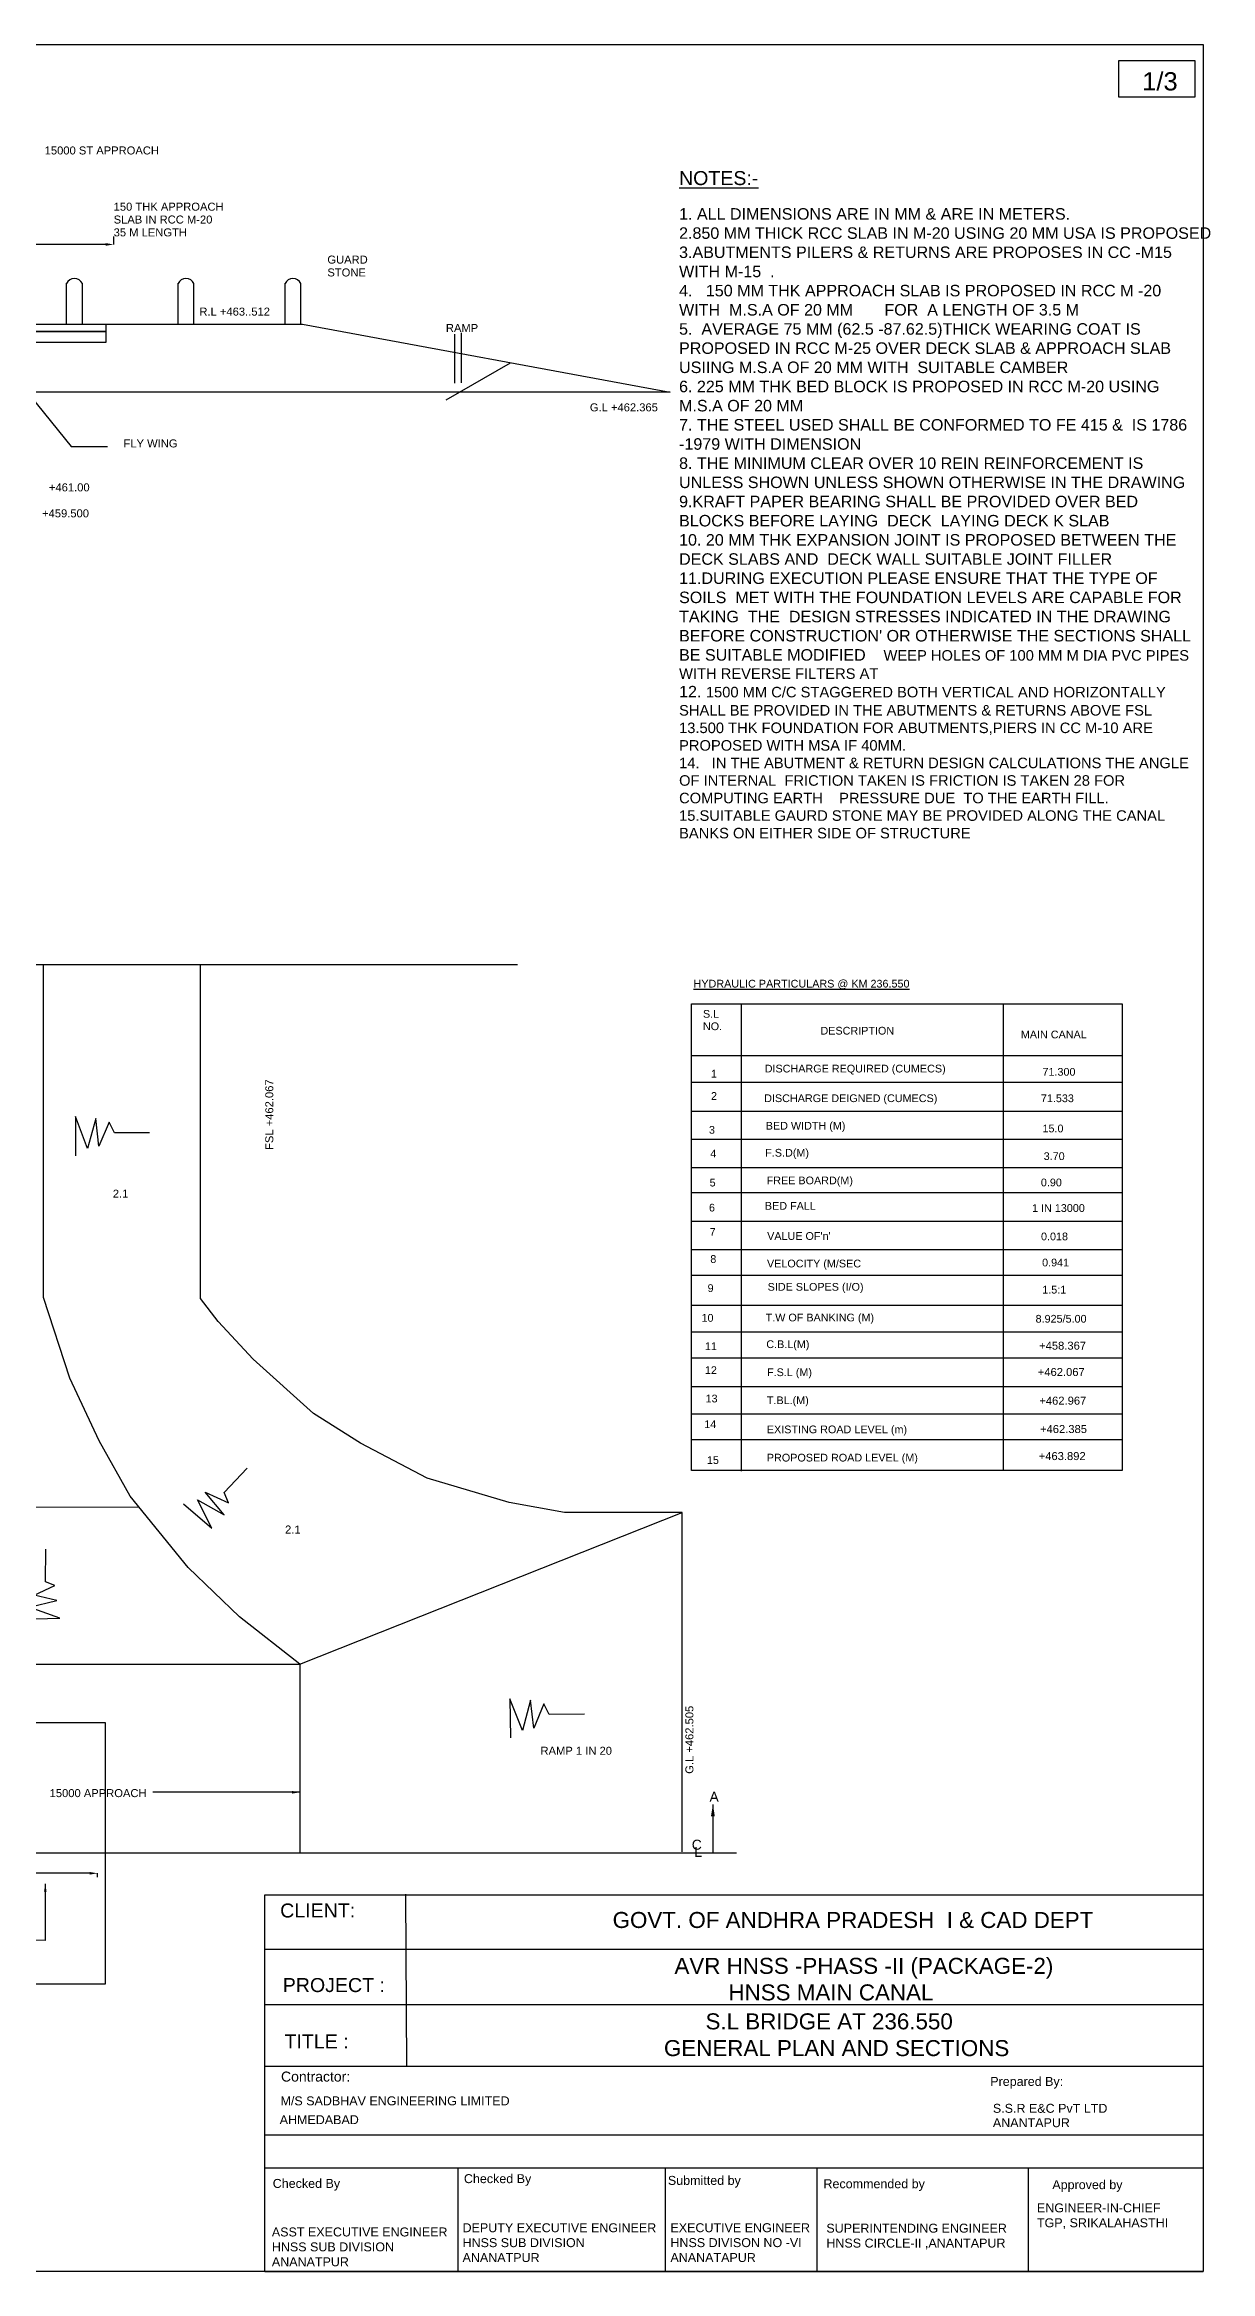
# Model space of a CAD drawing. Header units: inches. Extents: x -78138 to 96486, y -59190 to 52136.
# Drawn here: x 38207 to 96486, y -59190 to 52136 of the extents above; entities that cross this region are included whole.
import ezdxf

# ---------------------------------------------------------------- set-up
doc = ezdxf.new("R2010")
doc.units = ezdxf.units.IN
doc.header["$MEASUREMENT"] = 0
for name, color, linetype in [('DIM', 7, 'Continuous'), ('DRAWING', 7, 'Continuous'), ('TEXT', 7, 'Continuous')]:
    doc.layers.add(name, color=color, linetype=linetype)
doc.styles.get("Standard").update_dxf_attribs({"font": 'arial.ttf'})
doc.dimstyles.get("Standard").update_dxf_attribs({"dimtxt": 400, "dimasz": 400, "dimexe": 0.18, "dimexo": 0.0625, "dimgap": 0.09, "dimtad": 0, "dimtih": 1, "dimtoh": 1, "dimdec": 4, "dimzin": 0, "dimdsep": 46, "dimtxsty": 'Standard', "dimcen": 0.09, "dimadec": 0, "dimazin": 0, "dimtfac": 1, "dimtdec": 4, "dimtofl": 0, "dimtmove": 0, "dimatfit": 3, "dimfxl": 0, "dimtolj": 1, "dimtzin": 0, "dimarcsym": 0})

# ---------------------------------------------------------------- blocks, each defined once
blk = doc.blocks.new('*D18')
at = {"layer": 'Defpoints', "color": 0, "transparency": 16777216}
for p in [(32666, 42385), (41661, 42546), (41661, 42144)]:
    blk.add_point(p, dxfattribs=at)
at = {"layer": 'DIM', "color": 0, "lineweight": -2, "transparency": 16777216}
for p, q in [((32666, 42384), (32666, 42144)), ((41661, 42546), (41661, 42144)), ((33066, 42144), (36567, 42144)), ((41261, 42144), (37760, 42144))]:
    blk.add_line(p, q, dxfattribs=at)
at = {"layer": 'DIM', "color": 0, "transparency": 16777216}
for points in [[(33066, 42210), (33066, 42077), (32666, 42144)], [(41261, 42210), (41261, 42077), (41661, 42144)]]:
    blk.add_solid(points, dxfattribs=at)
at = {"layer": 'DIM', "color": 0, "transparency": 16777216, "insert": (37163, 42144), "char_height": 400, "attachment_point": 5}
blk.add_mtext('\\A1;3500', dxfattribs=at)
blk = doc.blocks.new('*D31')
at = {"layer": 'Defpoints', "color": 0, "transparency": 16777216}
for p in [(32803, -39480), (40856, -39285), (40856, -39480)]:
    blk.add_point(p, dxfattribs=at)
at = {"layer": 'DIM', "color": 0, "lineweight": -2, "transparency": 16777216}
for p, q in [((32803, -39480), (32803, -39285)), ((33203, -39285), (36233, -39285)), ((40456, -39285), (37426, -39285)), ((40856, -39480), (40856, -39285))]:
    blk.add_line(p, q, dxfattribs=at)
at = {"layer": 'DIM', "color": 0, "transparency": 16777216}
for points in [[(33203, -39219), (33203, -39352), (32803, -39285)], [(40456, -39219), (40456, -39352), (40856, -39285)]]:
    blk.add_solid(points, dxfattribs=at)
at = {"layer": 'DIM', "color": 0, "transparency": 16777216, "insert": (36830, -39285), "char_height": 400, "attachment_point": 5}
blk.add_mtext('\\A1;3500', dxfattribs=at)

msp = doc.modelspace()

# ---------------------------------------------------------------- linework, layer by layer
at = {"layer": 'DIM'}
for points in [[(96116.94438, -59189.93795), (-78138.09425, -59189.93795), (-78138.09425, 52136.46224), (96116.94438, 52136.46224)], [(95723.2941, 51326.0608), (91892.05715, 51326.0608), (91892.05715, 49521.32672), (95723.2941, 49521.32672)]]:
    msp.add_lwpolyline(points, close=True, dxfattribs=at)
at = {"layer": 'DRAWING'}
for points in [[(-76961.23408, 35224.54273), (-64619.43172, 38153.31391), (51098.6067, 38153.31391), (69481.23357, 34752.74672), (34580.53764, 34752.74672), (34086.23642, 35937.85137), (34086.23642, 37785.47239), (32850.07339, 37785.47239), (32850.07339, 40815.88819), (33295.81442, 41218.10866), (33922.92445, 41218.10866), (34319.15721, 40809.85748), (34319.15721, 38153.31391)], [(39305.9977, 38153.31391), (39305.9977, 40203.28873)], [(40096.01612, 38153.31391), (40096.01612, 40188.94125)], [(44880.87885, 38153.31391), (44880.87885, 40203.28873)], [(45670.89728, 38153.31391), (45670.89728, 40188.94125)], [(50227.54833, 38153.31391), (50227.54833, 40203.28873)], [(51017.56675, 38153.31391), (51017.56675, 40188.94125)], [(34086.23642, 37785.47239), (41293.45855, 37785.47239), (41293.45855, 38153.31391)], [(58697.59448, 37659.20878), (58697.59448, 35205.01147)], [(59035.80185, 37728.76111), (59035.80185, 35224.88365)], [(35812.10391, 36645.50156), (39533.57376, 32049.5443), (41346.64101, 32049.5443)], [(58289.75693, 34380.32174), (61496.39246, 36229.84729)], [(-77302.2615, 6187.55832), (-49234.89189, 6187.55832), (-49234.89189, 7318.73333), (-46568.96425, 5206.38675), (-46568.96425, 6126.25227), (-9612.55955, 6126.25227), (-9612.55955, 7693.95474), (-5045.37849, 4800.13729), (-5045.37849, 6178.95604), (26463.8846, 6178.95604), (26463.8846, 7640.8291), (31117.38626, 4813.32709), (31117.38626, 6141.39621), (61852.09355, 6141.39621)], [(11209.06804, 6192.41132), (11209.06804, -10610.54983), (12104.48551, -14328.30931), (13579.79879, -22073.01916), (15008.23167, -28829.48829), (50974.55699, -28829.48829), (47947.83306, -26467.4182), (45385.06522, -23997.34404), (42494.68051, -20429.3025), (40939.50314, -17665.92328), (39467.04266, -14533.6731), (38158.18953, -10502.60351), (38158.18953, 6165.42474)], [(70074.84246, -38207.25509), (70074.84246, -21255.52594), (64203.53232, -21255.52594), (61433.7993, -20743.26922), (57338.51133, -19535.55108), (54003.77712, -17782.41183), (51657.4553, -16296.21022), (48634.74294, -13588.58364), (46879.61922, -11699.08918), (46002.05807, -10549.8087), (46002.05807, 6106.206)], [(43461.54422, -2271.16466), (41698.49772, -2271.16466), (41440.43416, -1730.70099), (40919.69902, -2941.30754), (40763.01795, -1551.18118), (40348.27262, -3051.78105), (39746.30251, -1458.48615), (39746.30251, -3417.27992)], [(45149.74076, -20811.84287), (46571.0751, -22034.71771), (45848.46398, -20609.02454), (47180.21849, -21372.57563), (46230.67119, -20233.21442), (47401.18216, -20758.15579), (47186.19029, -20245.14497), (48340.92546, -19024.65427)], [(31208.53348, -20967.17587), (42938.70687, -20977.43178)], [(50974.55699, -28829.48829), (70074.84246, -21255.52594)], [(37121.49312, -26578.50681), (38971.80118, -26535.9492), (37444.07986, -25976.62075), (38813.55066, -25642.23957), (37693.03055, -25389.27743), (38727.74182, -24902.90473), (38252.99166, -24720.51507), (38272.37117, -23086.04047)], [(50974.55699, -28829.48829), (50974.55699, -38259.09393)], [(65196.74697, -31328.06986), (63433.80905, -31347.63623), (63169.7633, -30810.06984), (62662.49559, -32026.38098), (62490.39649, -30638.07908), (62092.33042, -32143.18939), (61472.71493, -30556.67331), (61494.4537, -32515.34645)], [(-77099.30078, -38259.09393), (72793.30769, -38259.09393)]]:
    msp.add_lwpolyline(points, dxfattribs=at)
for points in [[(41293.45855, 37785.47239), (34086.23642, 37785.47239), (34086.23642, 37259.53667), (41293.45855, 37259.53667)], [(41233.75907, -44825.1343), (28633.19988, -44825.1343), (28633.19988, -31744.5419), (41233.75907, -31744.5419)]]:
    msp.add_lwpolyline(points, close=True, dxfattribs=at)
for centre in [(39701.00691, 40014.58302), (45275.88807, 40014.58302), (50622.55754, 40014.58302)]:
    msp.add_arc(centre, 431.77896, 23.8168041583, 156.1831958417, dxfattribs=at)
at = {"layer": 'TEXT', "color": 0}
for points in [[(70547.73489, -19149.83765), (70547.73489, 4184.49999), (92069.38888, 4184.49999), (92069.38888, -19149.83765)], [(73027.11984, 4160.10334), (73027.11984, -19174.23431)], [(86125.18595, 4184.49999), (86125.18595, -19149.83765)], [(92069.38888, 1582.32178), (70547.73489, 1582.32178)], [(92069.38888, 242.72307), (70547.73489, 242.72307)], [(92069.38888, -1203.31763), (70547.73489, -1203.31763)], [(92069.38888, -2598.16279), (70547.73489, -2598.16279)], [(92069.38888, -4014.14192), (70547.73489, -4014.14192)], [(92069.38888, -5261.04901), (70547.73489, -5261.04901)], [(92069.38888, -6698.16241), (70547.73489, -6698.16241)], [(92069.38888, -8114.14154), (70547.73489, -8114.14154)], [(92082.25044, -9407.3932), (70560.59644, -9407.3932)], [(92093.75545, -10893.22162), (70572.10145, -10893.22162)], [(92069.38888, -12230.25977), (70547.73489, -12230.25977)], [(92069.38888, -13529.28268), (70547.73489, -13529.28268)], [(92069.38888, -14969.64818), (70547.73489, -14969.64818)], [(92069.38888, -16335.28777), (70547.73489, -16335.28777)], [(92069.38888, -17617.65666), (70547.73489, -17617.65666)], [(92069.38888, -19149.83765), (70547.73489, -19149.83765)], [(49211.9556, -59189.93795), (49211.9556, -40354.7985), (96116.94438, -40354.7985), (96116.94438, -59189.93795)], [(56318.56852, -48940.37178), (56259.84954, -40322.54929)], [(49211.9556, -43084.05091), (96116.94438, -43084.05091)], [(49211.9556, -45841.44388), (96116.94438, -45841.44388)], [(49211.9556, -48934.96993), (96116.94438, -48934.96993)], [(49211.9556, -52364.50157), (96116.94438, -52364.50157)], [(49211.9556, -54005.90382), (96116.94438, -54005.90382)], [(58875.43519, -59189.93795), (58875.43519, -54005.90382)], [(69243.03364, -59189.93795), (69243.03364, -54005.90382)], [(76822.5214, -59189.93795), (76822.5214, -54005.90382)], [(87384.74116, -59189.93795), (87384.74116, -54005.90382)], [(49211.9556, -59189.93795), (96116.94438, -59189.93795)]]:
    msp.add_lwpolyline(points, dxfattribs=at)

# ---------------------------------------------------------------- texts
at = {"layer": 'DIM'}
for s, p in [('A', (71443.53179, -35710.36282)), ('C', (70558.52902, -38106.60349)), ('L', (70687.5921, -38463.67795))]:
    msp.add_text(s, height=500, dxfattribs=at).set_placement(p)
at = {"layer": 'TEXT'}
for s, height, p in [('1/3', 912.825988, (93075.12458, 49841.42678)), ('15000 ST APPROACH', 400, (38213.22617, 46641.70471)), ('SLAB IN RCC M-20', 400, (41660.90177, 43188.20348)), ('150 THK APPROACH', 400, (41660.90177, 43830.76828)), ('35 M LENGTH', 400, (41660.90177, 42545.63867)), ('GUARD ', 400, (52343.91248, 41185.54806)), ('STONE', 400, (52343.91248, 40542.98326)), ('R.L +463..512', 400, (45947.73961, 38585.13664)), ('RAMP ', 400, (58268.78802, 37765.31999)), ('G.L +462.365', 400, (65464.01317, 33799.05643)), ('FLY WING ', 400, (42154.07161, 31995.79688)), ('+461.00', 400, (38425.76099, 29798.73605)), ('+459.500', 400, (38082.82458, 28500.99223)), ('2.1', 400, (41618.67459, -5510.94915)), ('+458.367', 400, (87920.44418, -13108.27422)), ('+462.067', 400, (87855.21531, -14424.7656)), ('+462.967', 400, (87934.02521, -15857.57337)), ('+462.385', 400, (87968.24178, -17275.96647)), ('+463.892', 400, (87902.05586, -18628.23431)), ('2.1', 400, (50229.95556, -22299.2689)), ('RAMP 1 IN 20', 400, (62998.69668, -33358.54402)), ('15000 APPROACH ', 400, (38461.20457, -35476.5534))]:
    msp.add_text(s, height=height, dxfattribs=at).set_placement(p)
at = {"layer": 'TEXT', "color": 0}
for s, height, p in [('%%UNOTES:-', 700, (69922.22136, 45110.43601)), ('%%UHYDRAULIC PARTICULARS @ KM 236.550', 385.9849997, (70647.62613, 4995.40265)), ('S.L ', 385.985, (71117.265, 3485.71491)), ('NO.', 385.985, (71117.265, 2865.66397)), ('DESCRIPTION ', 385.9849997, (76990.83341, 2643.99815)), ('MAIN CANAL', 385.985, (87007.55052, 2454.82104)), ('DISCHARGE REQUIRED (CUMECS)', 385.9849997, (74204.76505, 750.08047)), ('1', 385.985, (71520.03915, 494.94466)), ('71.300', 385.985, (88089.32186, 588.45019)), ('2', 385.985, (71520.03915, -620.90255)), ('DISCHARGE DEIGNED (CUMECS)', 385.9849997, (74178.28355, -731.64911)), ('71.533', 385.985, (88009.87526, -734.5216)), ('3', 385.985, (71418.51097, -2311.57938)), ('BED WIDTH (M)', 385.9849997, (74257.73015, -2107.54016)), ('15.0', 385.985, (88089.32186, -2242.71081)), ('4', 385.985, (71486.19642, -3495.05304)), ('F.S.D(M)', 385.985, (74231.2476, -3456.9728)), ('3.70', 385.985, (88149.72222, -3627.51944)), ('FREE BOARD(M)', 385.9849997, (74302.01486, -4841.66047)), ('5', 385.985, (71452.3537, -4949.03489)), ('0.90', 385.985, (88009.87526, -4941.57487)), ('6', 385.985, (71418.51097, -6200.13621)), ('BED FALL', 385.985, (74214.32514, -6111.60766)), ('1 IN 13000', 385.985, (87567.40937, -6220.83809)), ('7', 385.985, (71452.3537, -7417.42309)), ("VALUE OF'n'", 385.9849997, (74326.83834, -7619.79686)), ('0.018', 385.985, (88016.11821, -7641.0247)), ('8', 385.985, (71486.19642, -8769.96407)), ('VELOCITY (M/SEC', 385.9849997, (74318.20857, -8995.68791)), ('0.941', 385.985, (88070.27632, -8945.28367)), ('9', 385.985, (71350.82552, -10223.94592)), ('SIDE SLOPES (I/O)', 385.9849997, (74351.83245, -10159.90435)), ('1.5:1', 385.985, (88078.41079, -10302.88902)), ('10', 385.985, (71046.23994, -11711.74221)), ('T.W OF BANKING (M)', 385.9849997, (74250.96188, -11694.55197)), ('8.925/5.00', 385.985, (87744.85851, -11756.40198)), ('11', 385.985, (71215.45462, -13131.91084)), ('C.B.L(M)', 385.985, (74285.38493, -13028.04376)), ('12', 385.985, (71215.43255, -14324.67809)), ('F.S.L (M)', 385.985, (74320.92356, -14430.39445)), ('13', 385.985, (71249.27528, -15744.84672)), ('T.BL.(M)', 385.985, (74311.45817, -15832.74513)), ('14', 385.985, (71181.58983, -17029.76125)), ('EXISTING ROAD LEVEL (m)', 385.9849997, (74311.45817, -17288.01507)), ('15', 385.985, (71316.96073, -18821.87896)), ('PROPOSED ROAD LEVEL (M)', 385.9849997, (74312.14176, -18698.99799)), ('CLIENT:', 700, (49984.69781, -41494.08232)), ('GOVT. OF ANDHRA PRADESH  I & CAD DEPT', 800, (66602.36046, -42018.68054)), ('PROJECT :', 700, (50114.87586, -45222.61062)), ('AVR HNSS -PHASS -II (PACKAGE-2)', 800, (69694.07881, -44312.15558)), ('HNSS MAIN CANAL', 800, (72391.64086, -45638.34309)), ('S.L BRIDGE AT 236.550', 800, (71246.99146, -47086.87477)), ('TITLE :', 700, (50201.6596, -48040.68388)), ('GENERAL PLAN AND SECTIONS', 800, (69167.9425, -48424.28234)), ('Contractor:', 500, (50027.94604, -49697.02503)), ('Prepared By:', 447.1094031, (85479.56568, -49913.79957)), ('M/S SADBHAV ENGINEERING LIMITED ', 447.1094031, (50003.02496, -50885.62419)), ('S.S.R E&C PvT LTD', 447.1094031, (85609.74251, -51257.8051)), ('AHMEDABAD', 447.109403, (49960.25755, -51825.69786)), ('ANANTAPUR', 447.109403, (85609.74251, -51976.04702)), ('Checked By ', 447.1094031, (49613.5194, -55012.49155)), ('Checked By', 447.109403, (59168.97518, -54774.13874)), ('Submitted by ', 447.1094031, (69365.95435, -54861.09906)), ('Recommended by', 447.1094031, (77142.37746, -55030.0069)), ('Approved by', 447.1094031, (88582.15298, -55075.13904))]:
    msp.add_text(s, height=height, dxfattribs=at).set_placement(p)
at = {"layer": 'TEXT'}
for s, p in [('FSL +462.067', (49640.85008, -3121.90031)), ('G.L +462.505', (70640.15518, -34311.71427))]:
    msp.add_text(s, height=400, rotation=90, dxfattribs=at).set_placement(p)
at = {"layer": 'TEXT', "color": 0, "attachment_point": 1}
for s, insert, char_height, width in [("1. ALL DIMENSIONS ARE IN MM & ARE IN METERS. \\P2.850 MM THICK RCC SLAB IN M-20 USING 20 MM USA IS PROPOSED \\P3.ABUTMENTS PILERS & RETURNS ARE PROPOSES IN CC -M15 WITH M-15  .\\P4.   150 MM THK APPROACH SLAB IS PROPOSED IN RCC M -20 WITH  M.S.A OF 20 MM       FOR  A LENGTH OF 3.5 M \\P5.  AVERAGE 75 MM (62.5 -87.62.5)THICK WEARING COAT IS PROPOSED IN RCC M-25 OVER DECK SLAB & APPROACH SLAB USIING M.S.A OF 20 MM WITH  SUITABLE CAMBER \\P6. 225 MM THK BED BLOCK IS PROPOSED IN RCC M-20 USING M.S.A OF 20 MM \\P7. THE STEEL USED SHALL BE CONFORMED TO FE 415 &  IS 1786 -1979 WITH DIMENSION  \\P8. THE MINIMUM CLEAR OVER 10 REIN REINFORCEMENT IS UNLESS SHOWN UNLESS SHOWN OTHERWISE IN THE DRAWING  \\P9.KRAFT PAPER BEARING SHALL BE PROVIDED OVER BED BLOCKS BEFORE LAYING  DECK  LAYING DECK K SLAB \\P10. 20 MM THK EXPANSION JOINT IS PROPOSED BETWEEN THE DECK SLABS AND  DECK WALL SUITABLE JOINT FILLER   \\P11.DURING EXECUTION PLEASE ENSURE THAT THE TYPE OF SOILS  MET WITH THE FOUNDATION LEVELS ARE CAPABLE FOR TAKING  THE  DESIGN STRESSES INDICATED IN THE DRAWING BEFORE CONSTRUCTION' OR OTHERWISE THE SECTIONS SHALL BE SUITABLE MODIFIED    {\\H0.91495x;WEEP HOLES OF 100 MM M DIA PVC PIPES WITH REVERSE FILTERS AT  \\P\\H1.09296x;12. \\H0.91495x;1500 MM C/C STAGGERED BOTH VERTICAL AND HORIZONTALLY  SHALL BE PROVIDED IN THE ABUTMENTS & RETURNS ABOVE FSL  \\P13.500 THK FOUNDATION FOR ABUTMENTS,PIERS IN CC M-10 ARE  PROPOSED WITH MSA IF 40MM. \\P14.   IN THE ABUTMENT & RETURN DESIGN CALCULATIONS THE ANGLE OF INTERNAL  FRICTION TAKEN IS FRICTION IS TAKEN 28 FOR COMPUTING EARTH    PRESSURE DUE  TO THE EARTH FILL.  \\P15.SUITABLE GAURD STONE MAY BE PROVIDED ALONG THE CANAL BANKS ON EITHER SIDE OF STRUCTURE}", (69924.54563, 43957.18339), 575, 25515.6274081), ('DEPUTY EXECUTIVE ENGINEER HNSS SUB DIVISION  ANANATPUR ', (59101.34876, -56781.1708), 447.1094031, 9684.2188795), ('EXECUTIVE ENGINEER  HNSS DIVISON NO -VI ANANATAPUR ', (69493.1854, -56779.56525), 447.1094031, 7171.6387786), ('ENGINEER-IN-CHIEF  TGP, SRIKALAHASTHI', (87813.21367, -55787.68996), 447.1094031, 7302.3849388), ('ASST EXECUTIVE ENGINEER  HNSS SUB DIVISION ANANATPUR ', (49569.4276, -56991.71928), 447.1094031, 8955.6074443), ('SUPERINTENDING ENGINEER HNSS CIRCLE-II ,ANANTAPUR  ', (77287.22599, -56801.80199), 447.1094031, 9024.2292831)]:
    msp.add_mtext(s, dxfattribs=dict(at, insert=insert, char_height=char_height, width=width))

# ---------------------------------------------------------------- dimensions: what is measured, and where the dimension line sits
at = {"layer": 'DIM'}
for base, p1, p2, picture, middle in [((41660.90177, 42143.76575), (32665.77044, 42384.54902), (41660.90177, 42545.63867), '*D18', (37163.33611, 42143.76575)), ((40856.22965, -39285.25919), (32803.41222, -39479.82313), (40856.22965, -39479.82313), '*D31', (36829.82093, -39285.25919))]:
    dim = msp.add_linear_dim(base=base, p1=p1, p2=p2, text='3500', dimstyle='Standard', dxfattribs=at)
    dim.commit()
    dim.dimension.update_dxf_attribs({"geometry": picture, "text_midpoint": middle})

# ---------------------------------------------------------------- leaders
for points, override in [([(50974.55699, -35235.03442), (43619.17864, -35235.03442)], {"dimgap": 0.09, "dimtad": 0}), ([(71615.10771, -35842.15757), (71615.10771, -38259.09393)], {"dimasz": 600, "dimgap": 0.09, "dimtad": 0})]:
    msp.add_leader(points, dimstyle='Standard', override=override, dxfattribs=at)
at = {"layer": 'DRAWING'}
msp.add_leader([(38245.53082, -39803.64876), (38245.53082, -42645.11323), (35487.93287, -42586.348)], dimstyle='Standard', override={"dimgap": 0.09, "dimtad": 0}, dxfattribs=at)

doc.saveas('drawing.dxf')
